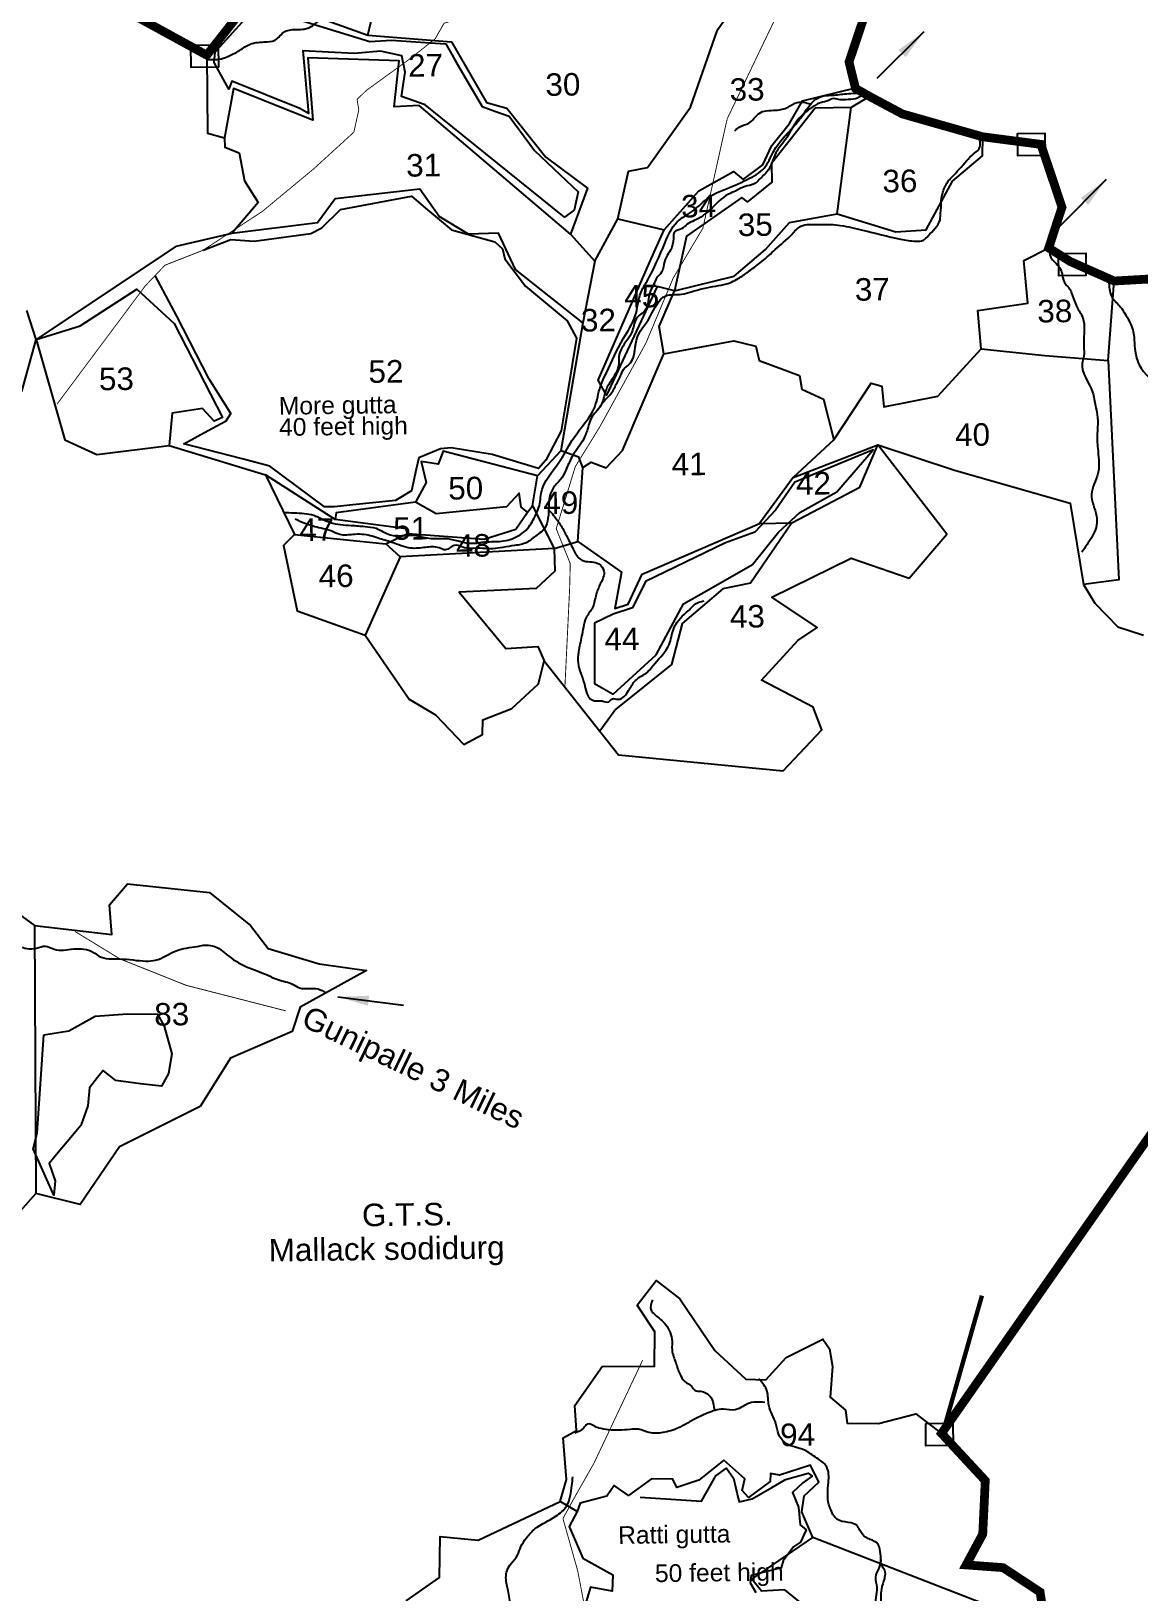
# Model space of a CAD drawing. Header units: feet. Extents: x 806214 to 813245, y 1575800 to 1585148.
# Drawn here: x 810400 to 811661, y 1581960 to 1583736 of the extents above; entities that cross this region are included whole.
import ezdxf
from ezdxf.enums import TextEntityAlignment as Align

# ---------------------------------------------------------------- set-up
doc = ezdxf.new("R2010")
doc.units = ezdxf.units.FT
doc.header["$LTSCALE"] = 15
doc.header["$MEASUREMENT"] = 0
doc.linetypes.add('HIDDEN2', pattern=[0.1875, 0.125, -0.0625])
for name, color, linetype in [('HILL', 17, 'Continuous'), ('PLOT', 7, 'Continuous'), ('PLOT NO', 7, 'Continuous'), ('ROADS', 6, 'Continuous'), ('TANKS-STREAM', 4, 'Continuous'), ('TEXT', 1, 'Continuous'), ('VILLAGE STONES', 240, 'Continuous')]:
    doc.layers.add(name, color=color, linetype=linetype)
doc.layers.add('VILLAGE BOUNDRY', color=5, linetype='HIDDEN2', lineweight=100)
doc.styles.get("Standard").update_dxf_attribs({"font": 'arial.ttf'})
doc.linetypes.add('DOTS', pattern='A,1e-06,-3,["●",Standard,S=3,R=0,X=-1.25,Y=-1.25],-3', length=6.000001)
doc.dimstyles.get("Standard").update_dxf_attribs({"dimtxt": 0.18, "dimasz": 35, "dimexe": 0.18, "dimexo": 0.0625, "dimgap": 0.09, "dimtad": 0, "dimtih": 1, "dimtoh": 1, "dimdec": 4, "dimzin": 0, "dimdsep": 46, "dimtxsty": 'Standard', "dimcen": 0.09, "dimadec": 0, "dimazin": 0, "dimtfac": 1, "dimtdec": 4, "dimtofl": 0, "dimtmove": 0, "dimatfit": 3, "dimfxl": 1, "dimtolj": 1, "dimtzin": 0, "dimarcsym": 0})

msp = doc.modelspace()

# ---------------------------------------------------------------- linework, layer by layer
at = {"layer": 'HILL', "lineweight": -2}
for points in [[(810665.3, 1583760.9), (810785.3, 1583724.3), (810810, 1583725.6), (810854.1, 1583722.8), (810871.7, 1583721.6), (810884.2, 1583700.1), (810913.1, 1583650.4), (810927.7, 1583645.1), (810944, 1583639.2), (810972.7, 1583600.3), (811016.1, 1583559.3), (811022.4, 1583553.3), (811017.8, 1583532.2), (811006.9, 1583524.5), (810866.2, 1583637.7), (810848.3, 1583652), (810821.4, 1583661.5), (810825.6, 1583689.5), (810821.7, 1583708), (810797.6, 1583713.2), (810767.5, 1583710.7), (810709.2, 1583713.8), (810715.6, 1583642.2), (810705.7, 1583647.9), (810628.4, 1583679.1), (810624.8, 1583670.2), (810608.1, 1583700.3), (810609.2, 1583712.1), (810615.1, 1583718.5), (810643.3, 1583749.9)], [(810595.5, 1583486.7), (810627, 1583499.1), (810653.7, 1583497.1), (810718.1, 1583505.9), (810730.8, 1583512.1), (810752, 1583533.2), (810832.8, 1583548.4), (810851.2, 1583532.8), (810878.4, 1583509.9), (810927.7, 1583496.4), (810936.2, 1583488.4), (810939.1, 1583476.9), (810962.5, 1583446), (811010, 1583406.3), (811020.7, 1583386.6), (811010.7, 1583326.7), (811003.1, 1583281.4), (810985.8, 1583247.8), (810977.4, 1583238.5), (810924.8, 1583254.1), (810877.9, 1583262), (810865.9, 1583260.9), (810841, 1583250.6), (810838.1, 1583237.5), (810832.7, 1583213), (810814.6, 1583201.8), (810766.2, 1583196.9), (810745.3, 1583194.7), (810733.9, 1583194.7), (810671.4, 1583241.2), (810640, 1583249.4), (810573.6, 1583266.6), (810605.4, 1583283.9), (810621.7, 1583292.7), (810627, 1583301), (810602.3, 1583340.8), (810565.7, 1583411.7), (810541, 1583457.9)], [(811041.2, 1583062.2), (811041, 1582993.6), (811062.5, 1582981.4), (811111.3, 1583026.2), (811142.3, 1583084.3), (811171.2, 1583100.8), (811220.9, 1583129), (811250.4, 1583166), (811274.7, 1583188.4), (811316.9, 1583211.7), (811358.1, 1583259.6), (811286.7, 1583230), (811276.9, 1583225.9), (811269.1, 1583222.7), (811247.3, 1583191.1), (811223.5, 1583165.8), (811190.1, 1583153.6), (811099.2, 1583109.8), (811084.2, 1583079.7), (811062.5, 1583072.7), (811041.2, 1583062.2)], [(810414.4, 1582593.9), (810442.9, 1582598.3), (810472.9, 1582615), (810509.6, 1582617.9), (810543.8, 1582617.5), (810551.3, 1582603.8), (810559.9, 1582572.1), (810556.1, 1582550), (810548.1, 1582535.3), (810524.4, 1582538.2), (810496.1, 1582541.8), (810481.8, 1582553.2), (810475.5, 1582545.3), (810466.2, 1582533.7), (810464.4, 1582513), (810456.5, 1582490.9), (810446.9, 1582479.4), (810446.9, 1582479.4), (810428.9, 1582457.9), (810420.2, 1582447.5), (810427.1, 1582427.8), (810425.7, 1582411.5), (810402.2, 1582464.1), (810406.9, 1582482.1), (810414.4, 1582593.9)], [(811092.9, 1582067.8), (811163, 1582063.3), (811179.2, 1582092.2), (811191.3, 1582100.8), (811199.3, 1582089.6), (811204.6, 1582066.8), (811205.6, 1582062.5), (811220.5, 1582066), (811242.8, 1582078.9), (811258.4, 1582088), (811284.2, 1582095), (811289, 1582091.7), (811278.3, 1582084.1), (811266.6, 1582073.1), (811273.2, 1582056.3), (811275.2, 1582036.4), (811282, 1582030.7), (811275.6, 1582016.7), (811267.6, 1582011.1), (811255.7, 1581995.3), (811253.4, 1581987.4), (811219.6, 1581978.5), (811218.3, 1581970.4), (811224.8, 1581959.3)]]:
    msp.add_lwpolyline(points, dxfattribs=at)
at = {"layer": 'PLOT', "lineweight": -2}
for points in [[(810683.7, 1583767.2), (810783.2, 1583731.5), (810790.1, 1583760.3), (810826.9, 1583802.1), (810905.3, 1583810.9), (810938.1, 1583838.1), (811017.4, 1583824.1), (811008.6, 1583931.3), (811026.2, 1583943.9), (811024, 1583959.9), (811134.1, 1584015.8)], [(811013.6, 1583504.9), (811041.3, 1583474.3), (811067.7, 1583522.6), (811079.9, 1583576.6), (811101.5, 1583581), (811150.4, 1583649.5), (811181.1, 1583737.7), (811199.5, 1583763.3), (811206.7, 1583785.4)], [(810783.2, 1583731.5), (810878.4, 1583724), (810918.1, 1583655), (810941.5, 1583648.3), (810985.7, 1583592.6), (811033, 1583557.5), (811013.6, 1583504.9), (810841.5, 1583651.4), (810813.2, 1583650), (810818.7, 1583702.2), (810714.8, 1583705.6), (810720.5, 1583634.7), (810630.1, 1583670.6), (810620, 1583614.7)], [(810599.8, 1583708.7), (810600.7, 1583619.9), (810620, 1583614.7), (810620.4, 1583604.1), (810636.5, 1583597.6), (810642.9, 1583565.7), (810658.4, 1583541), (810628.4, 1583505.8), (810564.4, 1583490.8), (810405.6, 1583385.3), (810438.3, 1583271.1), (810474.7, 1583254.3), (810556.9, 1583264.5), (810666.5, 1583231.2), (810699.7, 1583163.2), (810687.1, 1583150.7), (810702.5, 1583076.4), (810780.2, 1583048.6), (810830.3, 1582975.8), (810860.1, 1582958.2), (810892.4, 1582924.1), (810913.8, 1582935.5), (810913.9, 1582952.5), (810946.9, 1582965.1), (810977.2, 1582993.2), (810983.7, 1583019.6), (811068.3, 1582912.5), (811256, 1582894.3), (811299.7, 1582941), (811290, 1582966.7), (811231.2, 1582997.5), (811272.7, 1583042.6), (811294.5, 1583057.3), (811242.9, 1583091.9), (811333.1, 1583136.3), (811399.4, 1583113.5), (811442, 1583163.5), (811363.6, 1583265.1), (811450.7, 1583236.6), (811582.4, 1583198.9), (811597.6, 1583106.2), (811610.5, 1583085), (811636.9, 1583058.2), (811665.9, 1583048.8)], [(811067.7, 1583522.6), (811120.5, 1583509.8), (811160, 1583554.2), (811199.3, 1583576.2), (811210.4, 1583567.4), (811232.8, 1583583.9), (811243.1, 1583605.9), (811263.2, 1583630.9), (811277.8, 1583656.7), (811338, 1583671.4)], [(811354.3, 1583661.7), (811333.2, 1583649.1), (811292.4, 1583648.4), (811242.5, 1583585.3), (811243, 1583564), (811215.4, 1583541.9), (811208.7, 1583546.7), (811145.8, 1583502.7), (811132.1, 1583440.6), (811112.3, 1583445.6), (811054.7, 1583321.9), (811045.3, 1583339), (811104.1, 1583473.6), (811120.5, 1583509.8)], [(811132.1, 1583440.6), (811199.9, 1583457.1), (811235.6, 1583487.4), (811263.2, 1583518.3), (811317.3, 1583528.1), (811333.2, 1583649.1)], [(811317.3, 1583528.1), (811383.9, 1583507.8), (811418.7, 1583509.8), (811448.7, 1583565.2), (811482.7, 1583594.3), (811483, 1583615.8)], [(811041.3, 1583474.3), (811028, 1583404), (810951, 1583464.7), (810932, 1583506.3), (810897.8, 1583504.9), (810864.2, 1583525.1), (810842.4, 1583556.1), (810746, 1583545.2), (810725.7, 1583517.9), (810628.4, 1583505.8)], [(811120, 1583368.9), (811199.6, 1583383.6), (811224.8, 1583377.5), (811228.5, 1583361.1), (811274.4, 1583344.2), (811277, 1583328.8), (811301.8, 1583317.2), (811313.6, 1583270.8), (811356.1, 1583335.6), (811368.3, 1583331.9), (811370.5, 1583308.4), (811431.9, 1583320.7), (811481.1, 1583374.4), (811477.4, 1583418), (811534.2, 1583426.4), (811529.7, 1583475.1), (811558.1, 1583489.3)], [(811481.1, 1583374.4), (811553.5, 1583367), (811625.9, 1583361.2), (811632.6, 1583451.7)], [(810405.6, 1583385.3), (810455.5, 1583400.7), (810520.2, 1583442.4), (810562.6, 1583403.2), (810617.8, 1583296.4), (810608.3, 1583292.3), (810595.1, 1583306.7), (810560.3, 1583301.4), (810556.9, 1583264.5)], [(811027.7, 1583239.5), (811037.3, 1583245.7), (811054.5, 1583239.1), (811073, 1583259), (811120, 1583368.9), (811114.7, 1583400), (811132.1, 1583440.6)], [(810405.6, 1583385.3), (810395.1, 1583418.3)], [(811028, 1583404), (811002.9, 1583258.4), (810976.3, 1583230.1), (810868.7, 1583258), (810863.1, 1583243.2), (810843.8, 1583246.2), (810849.4, 1583222.5), (810837.5, 1583200.1), (810747, 1583188), (810745.9, 1583180.5), (810666.5, 1583231.2)], [(810389.1, 1583325.9), (810405.6, 1583385.3)], [(811625.9, 1583361.2), (811637.9, 1583111.7), (811597.6, 1583106.2)], [(810995.3, 1583147.4), (811022.3, 1583155.4), (811027.7, 1583239.5), (811023.3, 1583251.2), (811002.9, 1583258.4)], [(811267.4, 1583228.3), (811229, 1583175.8), (811265.7, 1583176.6), (811343.1, 1583217.3), (811363.6, 1583265.1)], [(811313.6, 1583270.8), (811267.4, 1583228.3), (811363.6, 1583265.1)], [(810964.7, 1583188.6), (810970.6, 1583196), (810976.3, 1583230.1)], [(810828.4, 1583164.4), (810915.6, 1583158), (810951.4, 1583169.4), (810964.7, 1583188.6), (810957.5, 1583194.2), (810955.3, 1583210.3), (810940.9, 1583194.7), (810860.9, 1583186.6), (810837.5, 1583200.1)], [(810970.6, 1583196), (810995.3, 1583147.4), (810820, 1583138), (810803.4, 1583152.6)], [(810699.7, 1583163.2), (810803.4, 1583152.6), (810828.4, 1583164.4), (810826.8, 1583169.8), (810745.9, 1583180.5)], [(811022.3, 1583155.4), (811072, 1583120.3), (811064.3, 1583078.9), (811079.5, 1583084.1), (811095.4, 1583118.3), (811229, 1583175.8)], [(811265.7, 1583176.6), (811218.7, 1583108), (811187.1, 1583101.5), (811140.9, 1583062.1), (811128.6, 1583015.4), (811065.3, 1582964.5), (811047.2, 1582939.3)], [(810820, 1583138), (810780.2, 1583048.6)], [(810995.3, 1583147.4), (810995.9, 1583121.5), (810974.6, 1583101.8), (810887.2, 1583097.6), (810940, 1583033.4), (810976.7, 1583035.9), (810983.7, 1583019.6)], [(810364.7, 1582746.8), (810403.6, 1582718.5), (810491.8, 1582708.1), (810489.2, 1582741.8), (810509.6, 1582765.8), (810602.7, 1582755.8), (810649.4, 1582718.2), (810669.8, 1582692), (810727.8, 1582674.7), (810781.5, 1582667.2), (810705.9, 1582625.5), (810697, 1582597.7), (810626.7, 1582567.4), (810592.1, 1582512.5), (810500.6, 1582466.6), (810455.8, 1582400.9), (810405.3, 1582413.4), (810387.2, 1582393.2)], [(810403.6, 1582718.5), (810405.3, 1582413.4)], [(810826.7, 1581950), (810864.6, 1581976.4), (810865.3, 1582023.1), (810908.5, 1582018.9), (811001.9, 1582062.9), (811009.2, 1582088), (811005.4, 1582135.2), (811020.5, 1582143.7), (811018.7, 1582172), (811049.8, 1582216.5), (811109.3, 1582217), (811109.9, 1582256.1), (811089.7, 1582286.4), (811111.2, 1582314.3), (811138.4, 1582293.6), (811178, 1582234.7), (811213.4, 1582202.2), (811236.1, 1582201.4), (811259.1, 1582226.6), (811300.9, 1582247.5), (811308.4, 1582236.4), (811311.9, 1582216.5), (811309.4, 1582181.5), (811326.7, 1582166.8), (811328.7, 1582152.1), (811364.3, 1582151.7), (811407, 1582162.5), (811436.1, 1582140.3)], [(811554.4, 1581919), (811289.8, 1582022), (811277.1, 1582051.1), (811279.7, 1582069.4), (811296.6, 1582085), (811286.9, 1582104.1), (811251.7, 1582093), (811241.3, 1582094.7), (811241.1, 1582085.6), (811216.4, 1582067.6), (811209.1, 1582075.4), (811212.1, 1582088.7), (811188.5, 1582109.9), (811159.8, 1582087.2), (811134.7, 1582078.7), (811130.4, 1582088.1), (811106.1, 1582088.7), (811079.9, 1582069.8), (811063.3, 1582081.2), (811055, 1582068.8), (811024.8, 1582060.9), (811021.2, 1582051.4), (811001.9, 1582062.9)], [(811021.2, 1582051.4), (811012.3, 1582034.3), (811027.8, 1581998.5), (811062.1, 1581979.4), (811061.1, 1581960.7), (811036.7, 1581965.4), (811019.2, 1581907.2), (811039.5, 1581898.3), (811057.7, 1581847), (811040.8, 1581820.5), (811066, 1581783.6), (811068.1, 1581780.6), (811188.2, 1581794.3), (811237.6, 1581824.9), (811243.3, 1581861), (811202.9, 1581903.8), (811240.1, 1581899.8), (811243.6, 1581920.7), (811275.4, 1581948), (811257.8, 1581962.4), (811231.2, 1581960.9), (811220.2, 1581974.5), (811289.8, 1582022)]]:
    msp.add_lwpolyline(points, dxfattribs=at)
at = {"layer": 'ROADS', "linetype": 'DOTS', "lineweight": -2, "ltscale": 0.15, "const_width": 1}
for points in [[(811189.6, 1583991.3), (811160.6, 1583939.9), (811092.2, 1583836), (811074.2, 1583810.5), (811032.8, 1583788.9), (810907.7, 1583756.5), (810869.9, 1583745.1), (810859.6, 1583727.1), (810828.9, 1583703), (810781.3, 1583668.5), (810770.9, 1583658.4), (810772.8, 1583646.3), (810767.2, 1583621.1), (810721.1, 1583579), (810663, 1583530.9), (810595.5, 1583486.7), (810552.2, 1583469.7), (810529.7, 1583446.1), (810429.3, 1583311.6)], [(811007.4, 1582989.3), (811012.8, 1583101.8), (811013.5, 1583130.2), (810997.5, 1583169.8), (811006.9, 1583200.2), (811019.2, 1583240.4), (811047.1, 1583285.7), (811099.5, 1583380.8), (811130.7, 1583455.1), (811164.4, 1583511.7), (811192.1, 1583636.2), (811256.5, 1583770.4), (811253.7, 1583809.4), (811269.4, 1583860.4), (811264.6, 1583930.5), (811266.5, 1583957.1)], [(810689.7, 1582621.2), (810576.5, 1582650.2), (810500.9, 1582680.3), (810450, 1582711.4)], [(811095.9, 1582223.7), (811040.5, 1582106.4), (811017.4, 1582065.8), (811005.2, 1582043.5), (811022, 1581983.9), (811029.6, 1581944.3)]]:
    msp.add_lwpolyline(points, dxfattribs=at)
at = {"layer": 'TANKS-STREAM', "lineweight": -2}
for points in [[(810599.8, 1583703.8), (810618.3, 1583705.2), (810625.4, 1583708), (810633.9, 1583712.3), (810646, 1583719.8), (810652.8, 1583722.5), (810658.3, 1583723.2), (810665.1, 1583723.7), (810677.5, 1583725.9), (810688.7, 1583735.5), (810695.3, 1583737.6), (810712.8, 1583738.9), (810726.9, 1583747.5), (810737.8, 1583756.2), (810753.2, 1583759.5), (810768.9, 1583764.9), (810780, 1583773.2), (810790.6, 1583777.4), (810803.5, 1583785.4), (810809.5, 1583794), (810813.6, 1583799.9), (810820, 1583804.9), (810828.6, 1583808.2), (810839.2, 1583810), (810849.1, 1583813.6), (810863.9, 1583813.3), (810880.6, 1583816.6), (810896.3, 1583822), (810902.9, 1583824.9), (810913.1, 1583827.8), (810928.6, 1583837.6), (810936, 1583843.5), (810946.1, 1583847.1), (810961.2, 1583845.2), (810977.3, 1583843.3), (810993, 1583838.4), (811010.4, 1583838), (811027.7, 1583835.3), (811037.7, 1583833.9), (811045.1, 1583833.5), (811058.9, 1583837.3), (811079.2, 1583836.2), (811100.3, 1583841.6), (811115.3, 1583846.4), (811134.5, 1583845.4), (811147.4, 1583851.9), (811163.5, 1583855.3), (811174.4, 1583857.1), (811186.4, 1583863.5), (811199, 1583866.4), (811210.5, 1583868.1), (811224.7, 1583875.4), (811234.1, 1583871.8), (811248.3, 1583875.8), (811253.4, 1583880.3), (811263.4, 1583878.3), (811274.7, 1583872.1)], [(810686.8, 1583188.5), (810699.5, 1583187.9), (810721.6, 1583185.1), (810739.9, 1583177.1), (810764.2, 1583173.6), (810779.9, 1583172.4), (810792.4, 1583170.3), (810808.7, 1583162.8), (810835.5, 1583162.4), (810852.6, 1583159), (810873.7, 1583158.6), (810901.6, 1583153.2), (810916.8, 1583154.8), (810935.2, 1583155.6), (810954.2, 1583161.6), (810963.2, 1583168.3), (810973.5, 1583184.1), (810979.3, 1583200.7), (810980.3, 1583209.8), (811002.2, 1583247.5), (811017.8, 1583273.7), (811041.3, 1583308.3), (811047.9, 1583331.9), (811054.6, 1583347.1), (811074, 1583386.5), (811087.5, 1583412), (811093.8, 1583438.4), (811100.9, 1583451.7), (811121.5, 1583495.5), (811135.1, 1583518.9), (811152.6, 1583531.2), (811172.4, 1583547.7), (811201.2, 1583560.6), (811215, 1583567.3), (811234.3, 1583580.3), (811244.5, 1583598.4), (811253.3, 1583611.3), (811268.4, 1583628.2), (811280, 1583642.9), (811291.2, 1583657.2), (811299.5, 1583661.8), (811309.9, 1583663), (811325.8, 1583664.6), (811345.2, 1583665.9)], [(811348.5, 1583664.6), (811342.2, 1583660.9), (811338.1, 1583659.1), (811327.1, 1583658), (811320.7, 1583657.9), (811313.7, 1583659.3), (811305.4, 1583656.3), (811296, 1583653.8), (811291.6, 1583651.2), (811279.9, 1583642.8), (811266.1, 1583625.6), (811260.1, 1583615), (811247.5, 1583597.6), (811237.4, 1583575.8), (811232.2, 1583570.7), (811222.2, 1583562), (811212.5, 1583559.3), (811201.6, 1583554.1), (811193.5, 1583550.5), (811172.8, 1583533), (811154.7, 1583520.5), (811146.4, 1583516.3), (811140.3, 1583511.2), (811132.2, 1583507.5), (811131, 1583500.2), (811127.6, 1583486.8), (811122.6, 1583478.5), (811119.5, 1583468), (811117.5, 1583461.7), (811111.8, 1583455.1), (811108.5, 1583448), (811104.4, 1583439.3), (811098.9, 1583418.4), (811088.9, 1583409.1), (811085.8, 1583401), (811083.6, 1583393.6), (811078.1, 1583384.5), (811068.9, 1583365.4), (811068.5, 1583355.7), (811066.6, 1583349.3), (811061, 1583339.7), (811054.3, 1583328.2), (811049.4, 1583312.2), (811044.5, 1583304.7), (811038.4, 1583297.5), (811032.6, 1583281.1), (811028.8, 1583272.1), (811016.2, 1583252.8), (811009.3, 1583238.4), (811003.9, 1583227.8), (810994.6, 1583216.7), (810990.4, 1583207.4), (810988.9, 1583191.5), (810987.5, 1583178.4), (810982.3, 1583167.9), (810975.5, 1583162.6), (810964, 1583154.3), (810950.2, 1583150.7), (810936.7, 1583148.6), (810925.4, 1583147), (810913.8, 1583147.5), (810903.2, 1583147.5), (810893.3, 1583148.1), (810881.5, 1583150.9), (810871.5, 1583145.8), (810864.2, 1583147.9), (810848.7, 1583148.6), (810831.7, 1583147.7), (810810.4, 1583154.3), (810794.8, 1583159), (810785.8, 1583161.9), (810766.2, 1583163.2), (810751.4, 1583163.2), (810742.1, 1583166.9), (810722.6, 1583172.1), (810700.3, 1583180.6)], [(811201, 1583622.5), (811207.3, 1583627.7), (811216.6, 1583631.3), (811228.5, 1583642.5), (811236.6, 1583645.5), (811247.8, 1583646.1), (811261.4, 1583649.6), (811271.7, 1583654.9), (811287.2, 1583653.1)], [(811049.1, 1583311.6), (811054.2, 1583317.5), (811059.7, 1583323.3), (811065.9, 1583334.3), (811069.3, 1583340.4), (811072.2, 1583347.1), (811076.8, 1583354.1), (811079.6, 1583356), (811088.9, 1583384.4), (811104.6, 1583411.5), (811122.2, 1583434.8), (811140.3, 1583436.7), (811151.1, 1583439.4), (811179.2, 1583446), (811191.3, 1583448.4), (811206.3, 1583455.5), (811217.3, 1583463.2), (811231.9, 1583474.2), (811246.8, 1583487.4), (811265.6, 1583504.7), (811276, 1583514), (811295.9, 1583515.9), (811310, 1583516.1), (811321.2, 1583514.9), (811346.1, 1583509.7), (811389.5, 1583499.4), (811406.9, 1583497), (811415.4, 1583498.1), (811420.9, 1583503.1), (811434.4, 1583521.4), (811435.1, 1583529.4), (811435.7, 1583537.5), (811436.4, 1583548.3), (811437.9, 1583553.6), (811440.4, 1583560.1), (811444.2, 1583566), (811447.5, 1583569.6), (811464.7, 1583588.4), (811472.6, 1583596.5), (811478.2, 1583601.2), (811479.1, 1583615.9)], [(811559.3, 1583486.7), (811560, 1583479.7), (811563.7, 1583474.5), (811572.8, 1583462), (811573.6, 1583457.9), (811577.4, 1583447.8), (811581.5, 1583443.7), (811584, 1583437.8), (811588.6, 1583426), (811591.7, 1583419.1), (811595.5, 1583413.1), (811598, 1583384.7), (811598.1, 1583376.9), (811598.1, 1583366.6), (811596.2, 1583357.7), (811608.1, 1583325.1), (811611.4, 1583309.7), (811613.4, 1583299.7), (811613.3, 1583270.3), (811613.9, 1583261.2), (811615, 1583248.1), (811615.1, 1583239), (811614.2, 1583232.7), (811606.8, 1583209), (811612.4, 1583184.3), (811612.5, 1583173.8), (811603.8, 1583154.9), (811595.7, 1583143)], [(811626.6, 1583451.5), (811629.5, 1583434.4), (811638.7, 1583423.3), (811647.4, 1583410.4), (811654.3, 1583393.9), (811655.9, 1583377.8), (811661.1, 1583356.3), (811684.4, 1583328.7), (811691.2, 1583318.5)], [(810988.9, 1583191.6), (810994.5, 1583185), (811003.1, 1583173), (811009.9, 1583160.4), (811016.8, 1583146.7), (811024.3, 1583135.6), (811029.1, 1583133.2), (811046.2, 1583129.7), (811051.8, 1583121.7), (811048.1, 1583107.8), (811043, 1583095.1), (811038.7, 1583079.8), (811031.7, 1583068.7), (811028.5, 1583057.7), (811026.4, 1583047.4), (811023, 1583029.6), (811022.4, 1583017), (811029.6, 1582993.1), (811032.4, 1582982.5), (811036.3, 1582976.4), (811042.5, 1582973.8), (811049.7, 1582973.9), (811057.4, 1582972.9), (811060.8, 1582976), (811068.1, 1582975.8), (811079.9, 1582985.7), (811087.9, 1582997.2), (811093.5, 1583001.5), (811099.4, 1583005.2), (811109.7, 1583016.4), (811125.9, 1583038), (811131.3, 1583056.1), (811135.2, 1583063.5), (811143.1, 1583072.4), (811148.7, 1583077.1), (811154.5, 1583083.3), (811165.8, 1583087.7)], [(809935.9, 1582978.6), (809933.3, 1582968.9), (809932.2, 1582961.9), (809937.8, 1582952.2), (809939.3, 1582926.9), (809939, 1582916), (809941.5, 1582902.4), (809946, 1582891.6), (809947.3, 1582877.6), (809949.2, 1582853.8), (809954.1, 1582837.3), (809956.6, 1582827.6), (809958.6, 1582818.6), (809958.8, 1582808.1), (809959.7, 1582796.9), (809959.8, 1582788.7), (809958.3, 1582781.6), (809956.4, 1582776.6), (809954.9, 1582773.4), (809949.6, 1582766.4), (809946.5, 1582757.3), (809946.3, 1582745.7), (809952.5, 1582736.6), (809963.6, 1582728.8), (809967.3, 1582724.1), (809971.4, 1582718.4), (809979.3, 1582708), (809991.8, 1582697.8), (809996.1, 1582696.3), (810006.3, 1582692.6), (810012.2, 1582686.4), (810023.9, 1582682.7), (810038.8, 1582679), (810047.8, 1582672.5), (810057.3, 1582666.7), (810071, 1582660.3), (810084.3, 1582655.8), (810106.1, 1582651.9), (810140.3, 1582667.8), (810153.1, 1582671.5), (810162.4, 1582675.9), (810168.6, 1582681.8), (810179, 1582687.4), (810188.7, 1582691.8), (810204.1, 1582703.3), (810211.5, 1582709.6), (810225.9, 1582720), (810246.9, 1582723.8), (810262.2, 1582722.4), (810271.2, 1582717.8), (810279.8, 1582716.4), (810291.9, 1582716.5), (810301.6, 1582715.5), (810313.4, 1582710.2), (810334.2, 1582701.1), (810351.3, 1582699.4), (810377.5, 1582697.4), (810395.1, 1582692.2), (810406, 1582692.7), (810416.1, 1582694.8), (810425.9, 1582691.4), (810448.1, 1582691.7), (810470.7, 1582687.7), (810477, 1582683.5), (810500.9, 1582680.3), (810530.8, 1582677.9), (810541.3, 1582678.8), (810564.9, 1582689.6), (810589, 1582694.6), (810595.7, 1582695.8), (810611.7, 1582693.3), (810619.5, 1582687.6), (810641.9, 1582672.7), (810666.6, 1582662.9), (810680.7, 1582656.8), (810698, 1582651.2), (810705.4, 1582647.4), (810726.5, 1582646.1), (810735.5, 1582641.5)], [(811107.2, 1582292.3), (811105.5, 1582280.6), (811108.5, 1582276.7), (811120.6, 1582265.9), (811126.2, 1582257.3), (811129.2, 1582247.9), (811129.4, 1582235.2), (811133.6, 1582220.7), (811138.1, 1582208.1), (811144, 1582199.4), (811151.7, 1582193.7), (811155.4, 1582189.4), (811162, 1582188.4), (811173, 1582182), (811177.6, 1582166.4)], [(811798.8, 1581442.2), (811788.6, 1581447.2), (811773.6, 1581450.5), (811750.7, 1581454.8), (811733.6, 1581456.6), (811693.6, 1581472.8), (811673.2, 1581487), (811659.5, 1581494.6), (811642.5, 1581495.8), (811627.2, 1581492.5), (811598.5, 1581502.8), (811560.3, 1581517.7), (811544.9, 1581524.4), (811520, 1581527.3), (811511, 1581528.1), (811485.7, 1581542.7), (811461.2, 1581557.8), (811436.2, 1581568.1), (811430.3, 1581578.7), (811424.4, 1581585.6), (811406.7, 1581593.4), (811393.6, 1581601.1), (811371.5, 1581612), (811356.3, 1581625.4), (811347.5, 1581636), (811344, 1581640), (811331.2, 1581660.5), (811319.5, 1581673), (811304.7, 1581678.3), (811294, 1581681.3), (811283.8, 1581689.3), (811265.8, 1581719.9), (811256.1, 1581732.8), (811254.5, 1581740.6), (811259.2, 1581761), (811262.7, 1581774), (811268.4, 1581784.8), (811278.4, 1581794.2), (811290.3, 1581806.1), (811295.2, 1581812.5), (811303.7, 1581821.9), (811309.4, 1581833.2), (811311.5, 1581844.5), (811320, 1581865.9), (811328.8, 1581877.5), (811332.1, 1581885.9), (811336.1, 1581892.3), (811351.4, 1581917.9), (811358.4, 1581931.3), (811361.6, 1581953.5), (811362.9, 1581965.4), (811361.3, 1581976.5), (811365.5, 1581988.1), (811365.8, 1582008.6), (811363.7, 1582014.3), (811355, 1582019.7), (811349.7, 1582022.2), (811342.7, 1582030.8), (811340.9, 1582034.2), (811317.1, 1582042.6), (811309.5, 1582055.4), (811308, 1582059.5), (811307.4, 1582084.4), (811305.1, 1582102.9), (811294, 1582112.3), (811280, 1582121.3), (811259.7, 1582128.6), (811250.6, 1582139.7), (811247.6, 1582151.5), (811239.5, 1582172.3), (811237.6, 1582188.2), (811228.1, 1582202.5)], [(811235.1, 1582175.7), (811215.2, 1582174), (811209.8, 1582171.1), (811201.4, 1582167.2), (811187.8, 1582167.9), (811169.4, 1582163.3), (811156.5, 1582157.4), (811136.9, 1582146.8), (811118.8, 1582141.3), (811103.5, 1582141.4), (811091.3, 1582145), (811081.8, 1582144.9), (811068.5, 1582143.9), (811046.2, 1582146.5), (811041.9, 1582148.1), (811032.9, 1582150.9), (811028.6, 1582146.5), (811018.9, 1582140.6)], [(811048.4, 1581603.7), (811048.8, 1581614.4), (811049, 1581628.6), (811047.2, 1581640.2), (811042.7, 1581655.6), (811039.6, 1581662.8), (811038.2, 1581667.1), (811035.7, 1581680.3), (811033.5, 1581707.8), (811030.9, 1581717.4), (811029.4, 1581724.2), (811027.8, 1581729.7), (811017.5, 1581770.2), (811013.6, 1581784.4), (811006.9, 1581796), (811002.2, 1581812.5), (810998.2, 1581826.4), (810994, 1581834.1), (810977.2, 1581858.6), (810974.4, 1581875.1), (810969.8, 1581883.2), (810965.2, 1581889.5), (810959.1, 1581898.6), (810950.8, 1581923.6), (810946.6, 1581934.2), (810945.2, 1581943.4), (810944.3, 1581952.6), (810942.7, 1581961.4), (810941.2, 1581967.9), (810941.6, 1581984.4), (810946.2, 1581992.4), (810953.5, 1582001.7), (810957.3, 1582011.6), (810963.7, 1582021.5), (810973.2, 1582031.6), (810997.2, 1582046.2), (811009.1, 1582057.6), (811015.4, 1582081), (811016.3, 1582091)], [(811367.1, 1581996.9), (811366.8, 1581993.5), (811371.2, 1581984.7), (811371.9, 1581981.2), (811371, 1581975.4), (811367.6, 1581963.2), (811367.1, 1581953.6), (811367.5, 1581945.6), (811368.9, 1581936.9), (811367.1, 1581926.3), (811363.1, 1581914.4), (811353.9, 1581904.4), (811342.7, 1581903), (811344.4, 1581889.7), (811341.7, 1581880.1), (811333.2, 1581863), (811319.4, 1581844.2), (811315.7, 1581828.6), (811309.8, 1581812.8), (811301.6, 1581801.8), (811283.7, 1581791.9), (811273, 1581776.7), (811263.4, 1581753.8), (811266.8, 1581733.7), (811279.3, 1581711.3), (811283.2, 1581704.9), (811287.8, 1581697.6), (811291.1, 1581693.5), (811301.7, 1581690.1), (811311.1, 1581685.7), (811324.9, 1581679.8), (811331.1, 1581675.4), (811336.3, 1581666.8), (811340.6, 1581658.2), (811352.4, 1581646), (811358.9, 1581639), (811365.1, 1581634.3), (811377.4, 1581623.8), (811387.8, 1581616.3), (811424.2, 1581601.4), (811437.9, 1581586.5), (811444.1, 1581580.1), (811458, 1581572), (811473.1, 1581564.8), (811479.3, 1581559.4), (811488.6, 1581540.4), (811503.1, 1581537.5), (811533, 1581535.6), (811568.7, 1581530.6), (811578.4, 1581528.8), (811585.5, 1581522.8), (811599.1, 1581513.4), (811605.2, 1581509.6), (811625.1, 1581503), (811655.2, 1581506), (811688.1, 1581494.5), (811706.5, 1581482.3), (811720.8, 1581470.6), (811733.1, 1581465.3), (811768.4, 1581458.7), (811793.9, 1581451.6), (811805.2, 1581448.6), (811821.5, 1581447.5)]]:
    msp.add_spline(points, degree=3, dxfattribs=at)
at = {"layer": 'VILLAGE BOUNDRY', "lineweight": -2, "ltscale": 10, "const_width": 10}
for points in [[(811361.6, 1583792.9), (811330.8, 1583700.9), (811338.2, 1583670.9), (811354.3, 1583661.7), (811391.6, 1583641.8), (811483, 1583615.8), (811537.6, 1583608.7), (811549.2, 1583607.2), (811573.2, 1583535.7), (811558.1, 1583489.3), (811582.6, 1583473.9), (811632.6, 1583451.7), (811673, 1583454)], [(810481.4, 1583773.5), (810599.8, 1583708.7), (810651.8, 1583774.7)], [(811883.2, 1582779.2), (811436.1, 1582140.3), (811485.9, 1582086.6), (811483, 1582025.7), (811464.1, 1581990.7), (811506.1, 1581987.6), (811548.3, 1581959.8), (811554.4, 1581919)]]:
    msp.add_lwpolyline(points, dxfattribs=at)
at = {"layer": 'VILLAGE BOUNDRY', "lineweight": -2, "ltscale": 25, "const_width": 5.02}
msp.add_lwpolyline([(811438.3, 1582143.5), (811482.1, 1582297.1)], dxfattribs=at)
at = {"layer": 'VILLAGE STONES', "lineweight": -2}
for points in [[(810581.8, 1583720), (810612.7, 1583720.4), (810613, 1583695), (810582.1, 1583694.6)], [(811522.7, 1583619.7), (811553.6, 1583620.1), (811553.9, 1583594.6), (811523, 1583594.2)], [(811569.2, 1583483.2), (811600.2, 1583483.5), (811600.5, 1583458.1), (811569.6, 1583457.7)], [(811418.1, 1582151.6), (811449.1, 1582152), (811449.4, 1582126.5), (811418.4, 1582126.2)]]:
    msp.add_lwpolyline(points, close=True, dxfattribs=at)

# ---------------------------------------------------------------- texts
at = {"layer": 'PLOT NO', "lineweight": -2}
for s, p in [('27', (810848.8, 1583697.2)), ('30', (811005.1, 1583675.4)), ('33', (811214.8, 1583669.7)), ('31', (810846.6, 1583583.5)), ('36', (811388.7, 1583565.6)), ('34', (811159.6, 1583537)), ('35', (811224.1, 1583515.8)), ('37', (811357.3, 1583442.3)), ('45', (811094.8, 1583434.5)), ('32', (811045.6, 1583407.2)), ('38', (811565, 1583417.5)), ('52', (810803.7, 1583348.8)), ('53', (810496.9, 1583340.4)), ('40', (811471.4, 1583276.9)), ('41', (811148.7, 1583243.4)), ('50', (810894.5, 1583216)), ('42', (811290.3, 1583221.4)), ('49', (811002.8, 1583199.4)), ('47', (810724.9, 1583168.8)), ('51', (810831.9, 1583170.2)), ('48', (810903.2, 1583150.8)), ('46', (810747, 1583116.2)), ('43', (811215.1, 1583070.1)), ('44', (811072.3, 1583044.4)), ('83', (810559.9, 1582617.4)), ('94', (811272.3, 1582138.9))]:
    msp.add_text(s, height=25.62, rotation=0.7338, dxfattribs=at).set_placement(p, align=Align.MIDDLE_CENTER)
at = {"layer": 'PLOT NO', "linetype": 'Continuous', "lineweight": -2}
for s, rotation, p in [('Gunipalle 3 Miles', 334.2507, (810705.7, 1582605)), ('G.T.S.', 0.7338, (810776.6, 1582376)), ('Mallack sodidurg', 0.7338, (810670.4, 1582336))]:
    msp.add_text(s, height=25.62, rotation=rotation, dxfattribs=at).set_placement(p)
at = {"layer": 'TEXT', "color": 7, "lineweight": -2}
for s, height, p in [('More gutta', 20.07, (810681.9, 1583299.6)), ('40 feet high', 20.074, (810682.2, 1583275.4)), ('Ratti gutta', 20.074, (811068.1, 1582014.6)), ('50 feet high', 20.074, (811110, 1581971.1))]:
    msp.add_text(s, height=height, rotation=0.7338, dxfattribs=at).set_placement(p)

# ---------------------------------------------------------------- leaders
at = {"layer": 'VILLAGE BOUNDRY', "linetype": 'Continuous', "lineweight": -2}
for points in [[(811416.1, 1583735.1), (811362.4, 1583682.3)], [(811623.6, 1583567.1), (811570.4, 1583513.9)], [(810749.1, 1582637.1), (810823.8, 1582627.7)]]:
    msp.add_leader(points, dimstyle='Standard', override={"dimgap": 0.09, "dimtad": 0}, dxfattribs=at)

doc.saveas('drawing.dxf')
